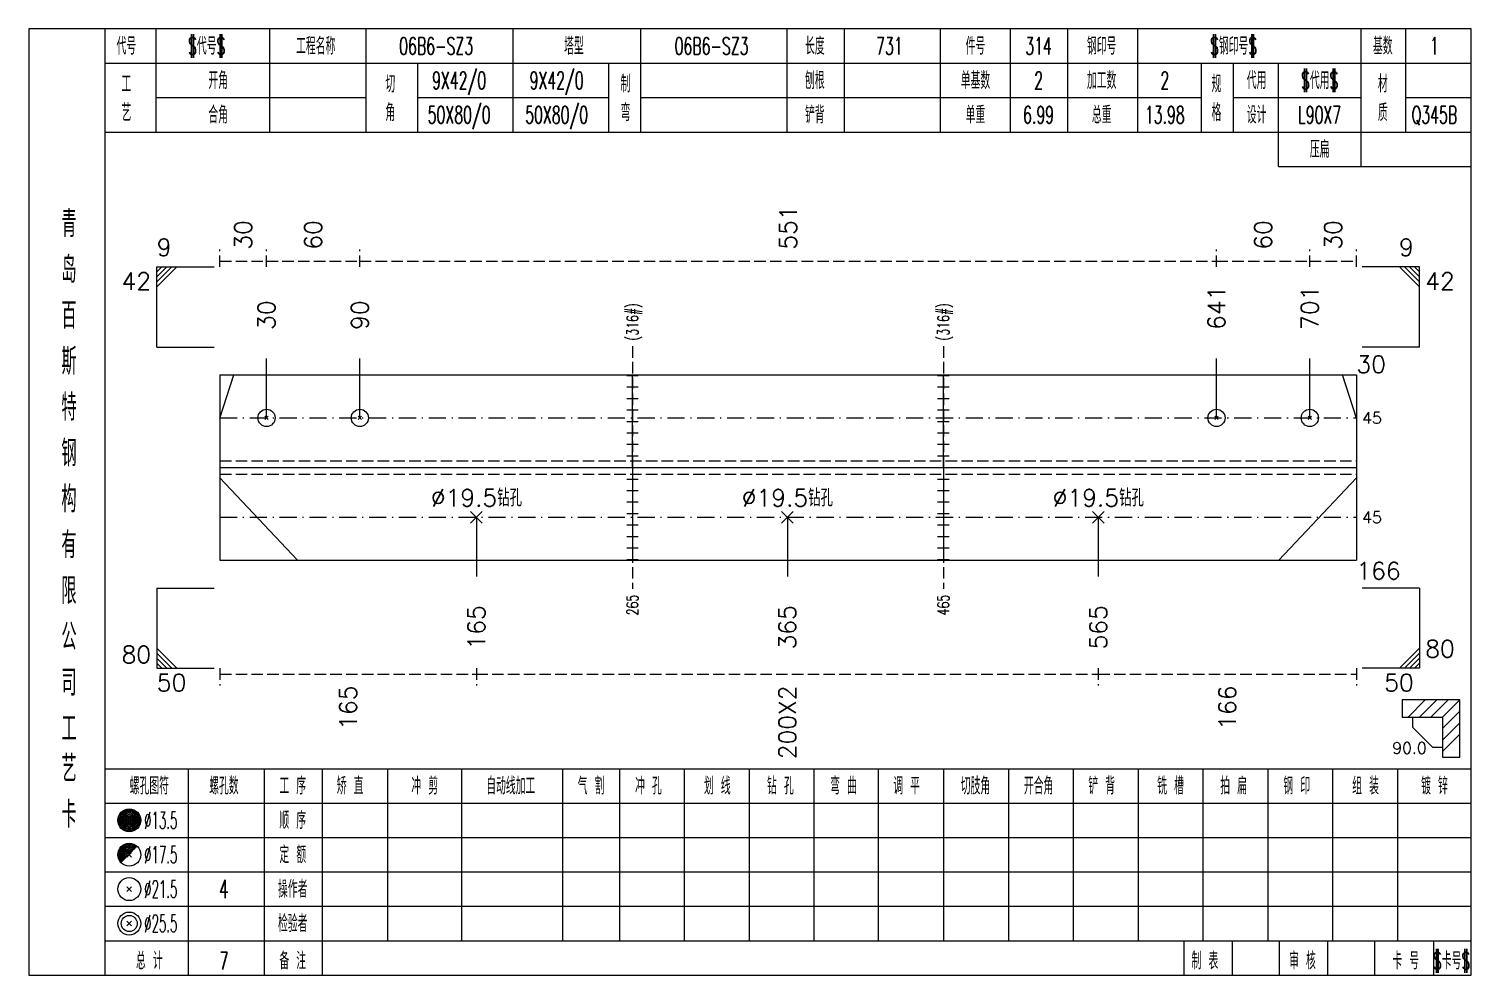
# Model space of a CAD drawing. Extents: x -533 to 8774, y 0 to 7979.
# Drawn here: x 1757 to 2008.4, y 6167.7 to 6332.7 of the extents above; entities that cross this region are included whole.
import ezdxf
from ezdxf.enums import TextEntityAlignment as Align

# ---------------------------------------------------------------- set-up
doc = ezdxf.new("R2010")
doc.units = 0
doc.header["$MEASUREMENT"] = 0
doc.linetypes.add('一点画线', pattern=[5.2, 3, -1, 0.2, -1])
doc.linetypes.add('虚线', pattern=[2.75, 2, -0.75])
doc.layers.get('0').update_dxf_attribs({"linetype": 'CONTINUOUS', "lineweight": 25})
for name, color, linetype, lineweight in [('1', 7, 'CONTINUOUS', 25), ('2', 7, 'CONTINUOUS', 25), ('4', 7, 'CONTINUOUS', 25), ('5', 7, 'CONTINUOUS', 25)]:
    doc.layers.add(name, color=color, linetype=linetype, lineweight=lineweight)
doc.styles.get("Standard").update_dxf_attribs({"font": 'simplex.shx', "width": 0.7, "height": 3, "bigfont": 'gbhzfs.shx'})

# ---------------------------------------------------------------- blocks, each defined once
blk = doc.blocks.new('孔21.5')
at = {"layer": '5', "color": 7, "linetype": 'Continuous', "lineweight": 13}
for p, q in [((-0.2, -0.2), (0.2, 0.2)), ((0.2, -0.2), (-0.2, 0.2))]:
    blk.add_line(p, q, dxfattribs=at)
blk.add_circle((0, 0), 1, dxfattribs=at)

msp = doc.modelspace()

# ---------------------------------------------------------------- linework, layer by layer
at = {"color": 8, "linetype": '虚线', "lineweight": 9}
for p, q in [((1790.3, 6291.24), (1790.3, 6294.24)), ((1798.43, 6291.24), (1798.43, 6294.24)), ((1798.43, 6291.24), (1798.43, 6294.24)), ((1814.69, 6291.24), (1814.69, 6294.24)), ((1814.69, 6291.24), (1814.69, 6294.24)), ((1964.01, 6291.24), (1964.01, 6294.24)), ((1964.01, 6291.24), (1964.01, 6294.24)), ((1980.27, 6291.24), (1980.27, 6294.24)), ((1980.27, 6291.24), (1980.27, 6294.24)), ((1988.4, 6291.24), (1988.4, 6294.24)), ((1790.3, 6292.24), (1798.43, 6292.24)), ((1798.43, 6292.24), (1814.69, 6292.24)), ((1814.69, 6292.24), (1964.01, 6292.24)), ((1964.01, 6292.24), (1980.27, 6292.24)), ((1980.27, 6292.24), (1988.4, 6292.24)), ((1790.3, 6221.24), (1790.3, 6218.24)), ((1790.3, 6220.24), (1835.01, 6220.24)), ((1835.01, 6221.24), (1835.01, 6218.24)), ((1835.01, 6221.24), (1835.01, 6218.24)), ((1835.01, 6220.24), (1943.41, 6220.24)), ((1943.41, 6221.24), (1943.41, 6218.24)), ((1943.41, 6221.24), (1943.41, 6218.24)), ((1943.41, 6220.24), (1988.4, 6220.24)), ((1988.4, 6221.24), (1988.4, 6218.24))]:
    msp.add_line(p, q, dxfattribs=at)
at = {"color": 7, "linetype": 'Continuous', "lineweight": 13}
for p, q in [((1779.3, 6291.24), (1789.3, 6291.24)), ((1779.3, 6277.24), (1779.3, 6291.24)), ((1780.17, 6291.24), (1779.3, 6290.36)), ((1781.05, 6291.24), (1779.3, 6289.49)), ((1781.92, 6291.24), (1779.3, 6288.61)), ((1782.8, 6291.24), (1779.3, 6287.74)), ((1999.4, 6291.24), (1989.4, 6291.24)), ((1995.9, 6291.24), (1999.4, 6287.74)), ((1996.78, 6291.24), (1999.4, 6288.61)), ((1997.65, 6291.24), (1999.4, 6289.49)), ((1998.53, 6291.24), (1999.4, 6290.36)), ((1999.4, 6277.24), (1999.4, 6291.24)), ((1779.3, 6277.24), (1789.3, 6277.24)), ((1798.43, 6264.9), (1798.43, 6275.24)), ((1814.69, 6264.9), (1814.69, 6275.24)), ((1964.01, 6264.9), (1964.01, 6275.24)), ((1980.27, 6264.9), (1980.27, 6275.24)), ((1999.4, 6277.24), (1989.4, 6277.24)), ((1790.3, 6264.86), (1792.74, 6272.4)), ((1988.4, 6264.86), (1985.96, 6272.4)), ((1790.3, 6254.44), (1803.85, 6240.07)), ((1988.4, 6254.44), (1974.85, 6240.07)), ((1835.01, 6247.57), (1835.01, 6237.24)), ((1889.21, 6247.57), (1889.21, 6237.24)), ((1943.41, 6247.57), (1943.41, 6237.24)), ((1779.3, 6235.24), (1789.3, 6235.24)), ((1779.3, 6235.24), (1779.3, 6221.24)), ((1999.4, 6235.24), (1989.4, 6235.24)), ((1999.4, 6235.24), (1999.4, 6221.24)), ((1782.8, 6221.24), (1779.3, 6224.74)), ((1995.9, 6221.24), (1999.4, 6224.74)), ((1781.92, 6221.24), (1779.3, 6223.86)), ((1781.05, 6221.24), (1779.3, 6222.99)), ((1996.78, 6221.24), (1999.4, 6223.86)), ((1997.65, 6221.24), (1999.4, 6222.99)), ((1780.17, 6221.24), (1779.3, 6222.11)), ((1779.3, 6221.24), (1789.3, 6221.24)), ((1999.4, 6221.24), (1989.4, 6221.24)), ((1998.53, 6221.24), (1999.4, 6222.11))]:
    msp.add_line(p, q, dxfattribs=at)
at = {"color": 7, "linetype": 'Continuous', "lineweight": 18}
for p, q in [((1790.3, 6272.4), (1790.3, 6240.07)), ((1790.3, 6272.4), (1988.4, 6272.4)), ((1988.4, 6272.4), (1988.4, 6240.07)), ((1790.3, 6256.24), (1988.4, 6256.24))]:
    msp.add_line(p, q, dxfattribs=at)
at = {"color": 3, "linetype": '一点画线', "lineweight": 13}
for p, q in [((1790.3, 6264.9), (1988.4, 6264.9)), ((1790.3, 6247.57), (1988.4, 6247.57))]:
    msp.add_line(p, q, dxfattribs=at)
at = {"color": 1, "linetype": '虚线', "lineweight": 18}
for p, q in [((1790.3, 6257.4), (1988.4, 6257.4)), ((1790.3, 6255.07), (1988.4, 6255.07))]:
    msp.add_line(p, q, dxfattribs=at)
at = {"layer": '1', "color": 7, "linetype": 'Continuous', "lineweight": 13}
for p, q in [((1834.01, 6246.57), (1836.01, 6248.57)), ((1834.01, 6248.57), (1836.01, 6246.57)), ((1888.21, 6246.57), (1890.21, 6248.57)), ((1888.21, 6248.57), (1890.21, 6246.57)), ((1942.41, 6246.57), (1944.41, 6248.57)), ((1942.41, 6248.57), (1944.41, 6246.57))]:
    msp.add_line(p, q, dxfattribs=at)
at = {"layer": '1', "color": 7, "linetype": 'Continuous', "lineweight": 18}
msp.add_line((1790.3, 6240.07), (1988.4, 6240.07), dxfattribs=at)
at = {"layer": '2', "color": 216, "linetype": '虚线', "lineweight": 13}
for p, q in [((1862.21, 6277.4), (1862.21, 6235.07)), ((1916.41, 6277.4), (1916.41, 6235.07))]:
    msp.add_line(p, q, dxfattribs=at)
at = {"layer": '2', "color": 7, "linetype": 'Continuous', "lineweight": 13}
for p, q in [((1863.21, 6272.24), (1861.21, 6272.24)), ((1863.21, 6270.24), (1861.21, 6270.24)), ((1862.21, 6256.24), (1862.21, 6272.4)), ((1917.41, 6272.24), (1915.41, 6272.24)), ((1917.41, 6270.24), (1915.41, 6270.24)), ((1916.41, 6256.24), (1916.41, 6272.4)), ((1863.21, 6268.24), (1861.21, 6268.24)), ((1917.41, 6268.24), (1915.41, 6268.24)), ((1863.21, 6266.24), (1861.21, 6266.24)), ((1917.41, 6266.24), (1915.41, 6266.24)), ((1863.21, 6264.24), (1861.21, 6264.24)), ((1917.41, 6264.24), (1915.41, 6264.24)), ((1863.21, 6262.24), (1861.21, 6262.24)), ((1863.21, 6260.24), (1861.21, 6260.24)), ((1917.41, 6262.24), (1915.41, 6262.24)), ((1917.41, 6260.24), (1915.41, 6260.24)), ((1863.21, 6258.24), (1861.21, 6258.24)), ((1917.41, 6258.24), (1915.41, 6258.24)), ((1862.21, 6256.24), (1862.21, 6240.07)), ((1916.41, 6256.24), (1916.41, 6240.07)), ((1861.21, 6254.24), (1863.21, 6254.24)), ((1915.41, 6254.24), (1917.41, 6254.24)), ((1861.21, 6252.24), (1863.21, 6252.24)), ((1861.21, 6250.24), (1863.21, 6250.24)), ((1915.41, 6252.24), (1917.41, 6252.24)), ((1915.41, 6250.24), (1917.41, 6250.24)), ((1861.21, 6248.24), (1863.21, 6248.24)), ((1915.41, 6248.24), (1917.41, 6248.24)), ((1861.21, 6246.24), (1863.21, 6246.24)), ((1915.41, 6246.24), (1917.41, 6246.24)), ((1861.21, 6244.24), (1863.21, 6244.24)), ((1915.41, 6244.24), (1917.41, 6244.24)), ((1861.21, 6242.24), (1863.21, 6242.24)), ((1861.21, 6240.24), (1863.21, 6240.24)), ((1915.41, 6242.24), (1917.41, 6242.24)), ((1915.41, 6240.24), (1917.41, 6240.24)), ((2006.4, 6215.74), (1996.4, 6215.74)), ((1996.4, 6215.74), (1996.4, 6212.74)), ((1997.4, 6212.74), (2000.4, 6215.74)), ((1999.4, 6212.74), (2002.4, 6215.74)), ((2001.4, 6212.74), (2004.4, 6215.74)), ((2003.4, 6212.74), (2006.4, 6215.74)), ((2006.4, 6205.74), (2006.4, 6215.74)), ((1996.4, 6212.74), (2003.4, 6212.74)), ((1998.15, 6212.74), (1998.15, 6210.99)), ((2003.4, 6210.74), (2006.4, 6213.74)), ((2003.4, 6212.74), (2003.4, 6205.74)), ((2001.65, 6207.49), (1998.15, 6210.99)), ((2003.4, 6208.74), (2006.4, 6211.74)), ((2003.4, 6206.74), (2006.4, 6209.74)), ((2001.65, 6207.49), (2003.4, 6207.49)), ((2003.4, 6205.74), (2006.4, 6205.74))]:
    msp.add_line(p, q, dxfattribs=at)
at = {"layer": '4', "color": 1, "linetype": 'Continuous', "lineweight": 18}
for p, q in [((1770.3, 6167.74), (1770.3, 6332.74)), ((1779.2, 6314.74), (1779.2, 6332.74)), ((1799, 6314.74), (1799, 6332.74)), ((1815.8, 6314.74), (1815.8, 6332.74)), ((1841.4, 6314.74), (1841.4, 6332.74)), ((1863.7, 6314.74), (1863.7, 6332.74)), ((1889.2, 6314.74), (1889.2, 6332.74)), ((1899.2, 6314.74), (1899.2, 6332.74)), ((1915.9, 6314.74), (1915.9, 6332.74)), ((1928.1, 6314.74), (1928.1, 6332.74)), ((1938.1, 6314.74), (1938.1, 6332.74)), ((1950.3, 6314.74), (1950.3, 6332.74)), ((1989.2, 6308.74), (1989.2, 6332.74)), ((1997, 6314.74), (1997, 6332.74)), ((1770.3, 6326.74), (2008.4, 6326.74)), ((1824.8, 6314.74), (1824.8, 6326.74)), ((1858.1, 6314.74), (1858.1, 6326.74)), ((1961.4, 6314.74), (1961.4, 6326.74)), ((1967, 6314.74), (1967, 6326.74)), ((1974.8, 6308.74), (1974.8, 6326.74)), ((1779.2, 6320.74), (1815.8, 6320.74)), ((1824.8, 6320.74), (1858.1, 6320.74)), ((1863.7, 6320.74), (1961.4, 6320.74)), ((1967, 6320.74), (1989.2, 6320.74)), ((1997, 6320.74), (2008.4, 6320.74)), ((1770.3, 6314.74), (2008.4, 6314.74)), ((1974.8, 6308.74), (2008.4, 6308.74)), ((1770.3, 6203.74), (2008.4, 6203.74)), ((1784.8, 6167.74), (1784.8, 6203.74)), ((1798.1, 6167.74), (1798.1, 6203.74)), ((1808.2, 6167.74), (1808.2, 6203.74)), ((1819.6, 6173.74), (1819.6, 6203.74)), ((1832.5, 6173.74), (1832.5, 6203.74)), ((1850.1, 6173.74), (1850.1, 6203.74)), ((1860, 6173.74), (1860, 6203.74)), ((1871.3, 6173.74), (1871.3, 6203.74)), ((1882.6, 6173.74), (1882.6, 6203.74)), ((1893.9, 6173.74), (1893.9, 6203.74)), ((1905.1, 6173.74), (1905.1, 6203.74)), ((1916.5, 6173.74), (1916.5, 6203.74)), ((1927.8, 6173.74), (1927.8, 6203.74)), ((1939.1, 6173.74), (1939.1, 6203.74)), ((1950.4, 6173.74), (1950.4, 6203.74)), ((1961.7, 6173.74), (1961.7, 6203.74)), ((1973, 6173.74), (1973, 6203.74)), ((1984.3, 6173.74), (1984.3, 6203.74)), ((1995.6, 6173.74), (1995.6, 6203.74)), ((1770.3, 6197.74), (2008.4, 6197.74)), ((1770.3, 6191.74), (2008.4, 6191.74)), ((1770.3, 6185.74), (2008.4, 6185.74)), ((1770.3, 6179.74), (2008.4, 6179.74)), ((1770.3, 6173.74), (2008.4, 6173.74)), ((1958.4, 6167.74), (1958.4, 6173.74)), ((1966.8, 6167.74), (1966.8, 6173.74)), ((1975, 6167.74), (1975, 6173.74)), ((1983.4, 6167.74), (1983.4, 6173.74)), ((1991.6, 6167.74), (1991.6, 6173.74)), ((2001.9, 6167.74), (2001.9, 6173.74))]:
    msp.add_line(p, q, dxfattribs=at)
at = {"layer": '4', "color": 7, "linetype": 'Continuous', "lineweight": 13}
for p, q in [((1774.3, 6194.54), (1774.7, 6194.94)), ((1774.7, 6194.54), (1774.3, 6194.94)), ((1774.1, 6182.34), (1774.9, 6183.14)), ((1774.9, 6182.34), (1774.1, 6183.14)), ((1774.1, 6176.34), (1774.9, 6177.14)), ((1774.9, 6176.34), (1774.1, 6177.14))]:
    msp.add_line(p, q, dxfattribs=at)
at = {"layer": '4', "color": 7, "linetype": 'Continuous', "lineweight": 0}
for p, q in [((1774.1, 6188.34), (1774.9, 6189.14)), ((1774.1, 6189.14), (1774.9, 6188.34))]:
    msp.add_line(p, q, dxfattribs=at)
at = {"layer": '4', "color": 4, "linetype": 'Continuous', "lineweight": 18}
msp.add_lwpolyline([(1757, 6332.74), (1757, 6167.74), (2008.4, 6167.74), (2008.4, 6332.74)], close=True, dxfattribs=at)
at = {"layer": '4', "color": 7, "linetype": 'Continuous', "lineweight": 13}
for centre, radius in [((1774.5, 6194.74), 2), ((1774.5, 6194.74), 1.8), ((1774.5, 6194.74), 1.6), ((1774.5, 6194.74), 1.4), ((1774.5, 6194.74), 1.2), ((1774.5, 6194.74), 1), ((1774.5, 6194.74), 0.8), ((1774.5, 6194.74), 0.6), ((1774.5, 6194.74), 0.4), ((1774.5, 6194.74), 0.2), ((1774.5, 6188.74), 2), ((1774.5, 6182.74), 2), ((1774.5, 6176.74), 2), ((1774.5, 6176.74), 1.4)]:
    msp.add_circle(centre, radius, dxfattribs=at)
for radius in [1.8, 1.6, 1.4, 1.2, 1, 0.8, 0.6, 0.4, 0.2]:
    msp.add_arc((1774.5, 6188.74), radius, 45, 225, dxfattribs=at)

# ---------------------------------------------------------------- block references
at = {"color": 7, "linetype": 'Continuous', "lineweight": 13, "xscale": 1.5, "yscale": 1.5, "zscale": 1.5}
for p in [(1798.43, 6264.9), (1814.69, 6264.9), (1964.01, 6264.9), (1980.27, 6264.9)]:
    msp.add_blockref('孔21.5', p, dxfattribs=at)

# ---------------------------------------------------------------- texts
at = {"color": 8, "linetype": 'Continuous', "lineweight": 9}
for s, p in [('551', (1889.35, 6294.24)), ('30', (1794.36, 6294.24)), ('60', (1806.56, 6294.24)), ('60', (1972.14, 6294.24)), ('30', (1984.34, 6294.24))]:
    msp.add_text(s, height=3, rotation=90, dxfattribs=at).set_placement(p, align=Align.MIDDLE_LEFT)
at = {"color": 7, "linetype": 'Continuous', "lineweight": 13}
for s, p in [('9', (1779.3, 6292.24)), ('80', (2000.4, 6222.24))]:
    msp.add_text(s, height=3, dxfattribs=at).set_placement(p, align=Align.BOTTOM_LEFT)
for s, p in [('9', (1998.4, 6292.24)), ('80', (1778.3, 6221.24))]:
    msp.add_text(s, height=3, dxfattribs=at).set_placement(p, align=Align.BOTTOM_RIGHT)
for s, p in [('42', (1778.3, 6290.24)), ('50', (1998.4, 6220.24))]:
    msp.add_text(s, height=3, dxfattribs=at).set_placement(p, align=Align.TOP_RIGHT)
for s, p in [('42', (2000.4, 6290.24)), ('50', (1779.3, 6220.24))]:
    msp.add_text(s, height=3, dxfattribs=at).set_placement(p, align=Align.TOP_LEFT)
for s, p in [('641', (1964.01, 6280.24)), ('701', (1980.27, 6280.24)), ('30', (1798.43, 6280.24)), ('90', (1814.69, 6280.24))]:
    msp.add_text(s, height=3, rotation=90, dxfattribs=at).set_placement(p, align=Align.MIDDLE_LEFT)
for s, height, p in [('30', 3, (1988.4, 6274.24)), ('45', 2, (1989.4, 6264.9)), ('45', 2, (1989.4, 6247.57))]:
    msp.add_text(s, height=height, dxfattribs=at).set_placement(p, align=Align.MIDDLE_LEFT)
at = {"color": 8, "linetype": 'Continuous', "lineweight": 9}
for s, p in [('165', (1812.66, 6218.24)), ('200X2', (1889.21, 6218.24)), ('166', (1965.91, 6218.24))]:
    msp.add_text(s, height=3, rotation=90, dxfattribs=at).set_placement(p, align=Align.MIDDLE_RIGHT)
at = {"layer": '1', "color": 7, "linetype": 'Continuous', "lineweight": 13}
for p in [(1835.01, 6248.57), (1889.21, 6248.57), (1943.41, 6248.57)]:
    msp.add_text('%%c19.5钻孔', height=3, dxfattribs=at).set_placement(p, align=Align.BOTTOM_CENTER)
msp.add_text('166', height=3, dxfattribs=at).set_placement((1988.4, 6238.24), align=Align.MIDDLE_LEFT)
for s, p in [('165', (1835.01, 6232.24)), ('365', (1889.21, 6232.24)), ('565', (1943.41, 6232.24))]:
    msp.add_text(s, height=3, rotation=90, dxfattribs=at).set_placement(p, align=Align.MIDDLE_RIGHT)
at = {"layer": '2', "color": 7, "linetype": 'Continuous', "lineweight": 13, "width": 0.7}
for p in [(1862.21, 6278.4), (1916.41, 6278.4)]:
    msp.add_text('(316#)', height=2, rotation=90, dxfattribs=at).set_placement(p, align=Align.MIDDLE_LEFT)
for s, p in [('265', (1862.21, 6234.07)), ('465', (1916.41, 6234.07))]:
    msp.add_text(s, height=2, rotation=90, dxfattribs=at).set_placement(p, align=Align.MIDDLE_RIGHT)
at = {"layer": '2', "color": 7, "linetype": 'Continuous', "lineweight": 13}
msp.add_text('90.0', height=2, dxfattribs=at).set_placement((2000.65, 6205.74), align=Align.BOTTOM_RIGHT)
at = {"layer": '4', "color": 1, "linetype": 'Continuous', "lineweight": 13}
for s, height, width, p in [('代号', 3, 0.6, (1774, 6329.74)), ('$代号$', 3, 0.6, (1788, 6329.74)), ('工程名称', 3, 0.6, (1807, 6329.74)), ('06B6-SZ3', 3, 0.6, (1828, 6329.74)), ('塔型', 3, 0.6, (1852, 6329.74)), ('06B6-SZ3', 3, 0.6, (1876, 6329.74)), ('长度', 3, 0.6, (1894, 6329.74)), ('731', 3, 0.6, (1907, 6329.74)), ('件号', 3, 0.6, (1922, 6329.74)), ('314', 3, 0.6, (1933, 6329.74)), ('钢印号', 3, 0.6, (1944, 6329.74)), ('$钢印号$', 3, 0.6, (1967, 6329.74)), ('基数', 3, 0.6, (1993, 6329.74)), ('1', 3, 0.6, (2002, 6329.74)), ('开角', 3, 0.6, (1790, 6323.74)), ('9X42/0', 3, 0.6, (1832, 6323.74)), ('9X42/0', 3, 0.6, (1849, 6323.74)), ('刨根', 3, 0.6, (1894, 6323.74)), ('单基数', 3, 0.6, (1922, 6323.74)), ('2', 3, 0.6, (1933, 6323.74)), ('加工数', 3, 0.6, (1944, 6323.74)), ('2', 3, 0.6, (1955, 6323.74)), ('代用', 3, 0.6, (1971, 6323.74)), ('$代用$', 3, 0.6, (1982, 6323.74)), ('工', 3, 0.6, (1774, 6323.14)), ('切', 3, 0.6, (1820, 6323.14)), ('制', 3, 0.6, (1861, 6323.14)), ('规', 3, 0.6, (1964, 6323.14)), ('材', 3, 0.6, (1993, 6323.14)), ('艺', 3, 0.6, (1774, 6318.14)), ('合角', 3, 0.6, (1790, 6317.74)), ('角', 3, 0.6, (1820, 6318.14)), ('50X80/0', 3, 0.6, (1832, 6317.74)), ('50X80/0', 3, 0.6, (1849, 6317.74)), ('弯', 3, 0.6, (1861, 6318.14)), ('铲背', 3, 0.6, (1894, 6317.74)), ('单重', 3, 0.6, (1922, 6317.74)), ('6.99', 3, 0.6, (1933, 6317.74)), ('总重', 3, 0.6, (1944, 6317.74)), ('13.98', 3, 0.6, (1955, 6317.74)), ('格', 3, 0.6, (1964, 6318.14)), ('设计', 3, 0.6, (1971, 6317.74)), ('L90X7', 3, 0.6, (1982, 6317.74)), ('质', 3, 0.6, (1993, 6318.14)), ('Q345B', 3, 0.6, (2002, 6317.74)), ('压扁', 3, 0.6, (1982, 6311.74)), ('青', 4.6, 0.8, (1764, 6298.74)), ('岛', 4.6, 0.8, (1764, 6290.74)), ('百', 4.6, 0.8, (1764, 6282.74)), ('斯', 4.6, 0.8, (1764, 6274.74)), ('特', 4.6, 0.8, (1764, 6266.74)), ('钢', 4.6, 0.8, (1764, 6258.74)), ('构', 4.6, 0.8, (1764, 6250.74)), ('有', 4.6, 0.8, (1764, 6242.74)), ('限', 4.6, 0.8, (1764, 6234.74)), ('公', 4.6, 0.8, (1764, 6226.74)), ('司', 4.6, 0.8, (1764, 6218.74)), ('工', 4.6, 0.8, (1764, 6210.74)), ('艺', 4.6, 0.8, (1764, 6203.74)), ('螺孔图符', 3, 0.6, (1778, 6200.74)), ('螺孔数', 3, 0.6, (1791, 6200.74)), ('工 序', 3, 0.6, (1803, 6200.74)), ('矫 直', 3, 0.6, (1813, 6200.74)), ('冲 剪', 3, 0.6, (1826, 6200.74)), ('自动线加工', 3, 0.6, (1841, 6200.74)), ('气 割', 3, 0.6, (1855, 6200.74)), ('冲 孔', 3, 0.6, (1865, 6200.74)), ('划 线', 3, 0.6, (1877, 6200.74)), ('钻 孔', 3, 0.6, (1888, 6200.74)), ('弯 曲', 3, 0.6, (1899, 6200.74)), ('调 平', 3, 0.6, (1910, 6200.74)), ('切肢角', 3, 0.6, (1922, 6200.74)), ('开合角', 3, 0.6, (1933, 6200.74)), ('铲 背', 3, 0.6, (1944, 6200.74)), ('铣 槽', 3, 0.6, (1956, 6200.74)), ('拍 扁', 3, 0.6, (1967, 6200.74)), ('钢 印', 3, 0.6, (1978, 6200.74)), ('组 装', 3, 0.6, (1990, 6200.74)), ('镀 锌', 3, 0.6, (2002, 6200.74)), ('卡', 4.6, 0.8, (1764, 6195.74)), ('%%C13.5', 3, 0.5, (1780, 6194.74)), ('顺 序', 3, 0.6, (1803, 6194.74)), ('%%C17.5', 3, 0.5, (1780, 6188.74)), ('定 额', 3, 0.6, (1803, 6188.74)), ('操作者', 3, 0.6, (1803, 6182.74)), ('%%C21.5', 3, 0.5, (1780, 6182.74)), ('4', 3.2, 0.6, (1791, 6182.74)), ('%%C25.5', 3, 0.5, (1780, 6176.74)), ('检验者', 3, 0.6, (1803, 6176.74)), ('总 计', 3, 0.6, (1778, 6170.24)), ('备 注', 3, 0.6, (1803, 6170.24)), ('制 表', 3, 0.6, (1962, 6170.24)), ('审 核', 3, 0.6, (1979, 6170.24)), ('卡 号', 3, 0.6, (1997, 6170.24)), ('$卡号$', 3, 0.6, (2005, 6170.24)), ('7', 3, 0.6, (1791, 6170.24))]:
    msp.add_text(s, height=height, dxfattribs=dict(at, width=width)).set_placement(p, align=Align.MIDDLE_CENTER)

doc.saveas('drawing.dxf')
